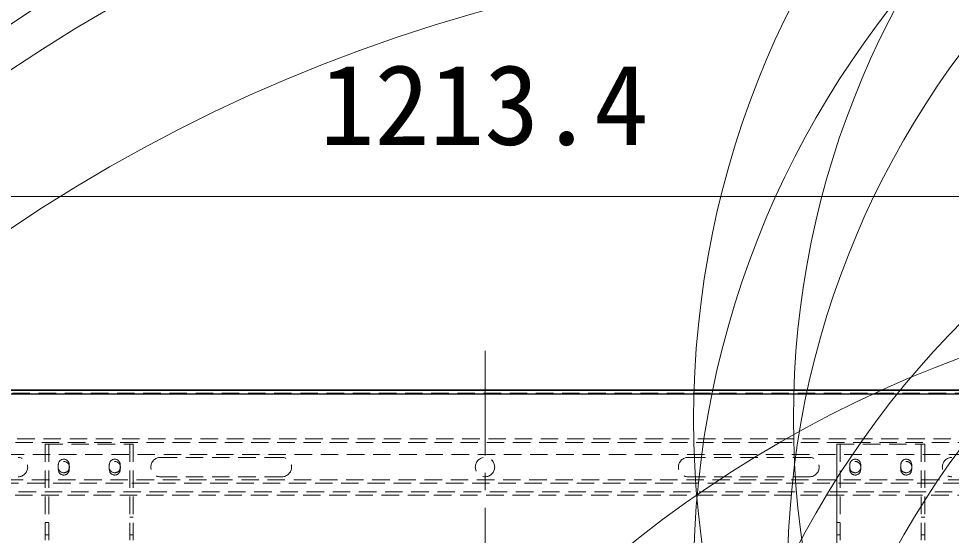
# Model space of a CAD drawing. Units: millimetres, scale not verified. Extents: x -62 to 108, y -56 to 71.
# Drawn here: x -24.71 to -3.5, y 30.46 to 42.22 of the extents above; entities that cross this region are included whole.
import ezdxf
from ezdxf.enums import TextEntityAlignment as Align

# ---------------------------------------------------------------- set-up
doc = ezdxf.new("R2010")
doc.units = ezdxf.units.MM
doc.header["$LTSCALE"] = 0.125
for name, pattern in [('USER1', [28.575, 19.05, -3.175, 3.175, -3.175]), ('USER3', [31.75, 15.875, -3.175, 3.175, -3.175, 3.175, -3.175]), ('USER4', [4.7625, 3.175, -1.5875])]:
    doc.linetypes.add(name, pattern=pattern)
doc.layers.add('0-5_SUNPO', color=3, linetype='Continuous', lineweight=18)
doc.layers.add('0-6_GAIKEI', color=1, linetype='Continuous', lineweight=18)
doc.styles.add('ＭＳ ゴシック', font='')
doc.styles.get('ＭＳ ゴシック').set_extended_font_data('MS Gothic')

# ---------------------------------------------------------------- blocks, each defined once
blk = doc.blocks.new('D4')
at = {"layer": '0-5_SUNPO'}
blk.add_line((28.6123, 225.6662), (72.1483, 225.6662), dxfattribs=at)
at = {"layer": '0-5_SUNPO', "color": 7, "style": 'ＭＳ ゴシック'}
blk.add_text('1213.4', height=1.833, dxfattribs=at).set_placement((46.6303, 226.2912), align=Align.BOTTOM_LEFT)

msp = doc.modelspace()

# ---------------------------------------------------------------- linework, layer by layer
at = {"layer": '0-6_GAIKEI', "color": 9, "linetype": 'USER1'}
for p, q in [((-14.1035, 34.6605), (-14.1035, 4.8419)), ((-6.1035, 32.5323), (-6.1035, 11.3723))]:
    msp.add_line(p, q, dxfattribs=at)
at = {"layer": '0-6_GAIKEI', "color": 7}
msp.add_line((-38.3383, 33.7723), (10.1177, 33.7723), dxfattribs=at)
at = {"layer": '0-6_GAIKEI'}
for p, q in [((10.1177, 33.7583), (-38.3383, 33.7583)), ((-38.2803, 33.6743), (10.1037, 33.6743)), ((10.0997, 33.6823), (-38.2763, 33.6823))]:
    msp.add_line(p, q, dxfattribs=at)
at = {"layer": '0-6_GAIKEI', "color": 8, "linetype": 'USER4'}
for p, q in [((10.0977, 33.7723), (-14.1035, 33.7723)), ((10.0742, 33.6923), (-38.2812, 33.6923)), ((-37.2412, 32.6523), (9.0342, 32.6523)), ((8.9542, 32.5723), (-37.1612, 32.5723)), ((-24.1035, 32.5323), (-22.1035, 32.5323)), ((-24.1035, 32.5323), (-24.1035, 11.3723)), ((-24.0235, 32.5323), (-24.0235, 11.3723)), ((-22.1835, 32.5323), (-22.1835, 11.3723)), ((-22.1035, 32.5323), (-22.1035, 11.3723)), ((-6.1035, 32.5323), (-4.1035, 32.5323)), ((-6.0235, 32.5323), (-6.0235, 11.3723)), ((-4.1835, 32.5323), (-4.1835, 11.3723)), ((-4.1035, 32.5323), (-4.1035, 11.3723)), ((-36.8892, 32.3003), (8.6822, 32.3003)), ((-23.8075, 32.0683), (-23.8075, 31.9563)), ((-23.5595, 32.0683), (-23.5595, 31.9563)), ((-22.6475, 32.0683), (-22.6475, 31.9563)), ((-22.3995, 32.0683), (-22.3995, 31.9563)), ((-18.7235, 32.2323), (-21.4835, 32.2323)), ((-9.4835, 32.2323), (-6.7235, 32.2323)), ((-5.8075, 32.0683), (-5.8075, 31.9563)), ((-5.5595, 32.0683), (-5.5595, 31.9563)), ((-4.6475, 32.0683), (-4.6475, 31.9563)), ((-4.3995, 32.0683), (-4.3995, 31.9563)), ((-36.3132, 31.7243), (8.1062, 31.7243)), ((8.0262, 31.6443), (-36.2332, 31.6443)), ((-18.7235, 31.7923), (-21.4835, 31.7923)), ((-9.4835, 31.7923), (-6.7235, 31.7923)), ((7.8342, 31.4523), (-36.0412, 31.4523)), ((-22.1835, 30.8701), (-22.1035, 30.8701)), ((-4.1835, 30.8701), (-4.1035, 30.8701))]:
    msp.add_line(p, q, dxfattribs=at)
at = {"layer": '0-6_GAIKEI', "color": 8, "linetype": 'USER3'}
for p, q in [((-24.1035, 30.7501), (-24.0235, 30.7501)), ((-6.1035, 30.7501), (-6.0235, 30.7501)), ((-24.0235, 30.4721), (-24.1035, 30.4721)), ((-22.1835, 30.4721), (-22.1035, 30.4721)), ((-6.0235, 30.4721), (-6.1035, 30.4721)), ((-4.1835, 30.4721), (-4.1035, 30.4721))]:
    msp.add_line(p, q, dxfattribs=at)
at = {"layer": '0-6_GAIKEI', "color": 8, "linetype": 'USER4'}
msp.add_lwpolyline([(7.7542, 31.3723), (-35.9612, 31.3723), (-38.3329, 33.744), (-38.3046, 33.7723), (-14.1035, 33.7723)], dxfattribs=at)
at = {"layer": '0-6_GAIKEI'}
msp.add_lwpolyline([(10.0997, 33.6783), (-38.2763, 33.6783), (-38.2763, 33.6823)], dxfattribs=at)
for centre, radius in [((-4.2551, 33.0274), 36.9375), ((-4.2551, 29.4359), 36.9375), ((-4.2551, 20.4474), 36.9375), ((11.6499, 33.0985), 21.0084), ((12.7902, 33.1208), 19.8799), ((11.6499, 29.5069), 21.0084), ((12.7233, 29.5289), 19.9469), ((-4.2551, 11.4474), 36.9375), ((-4.2551, 10.4074), 36.9375), ((-4.2551, 6.7994), 36.9375), ((11.6499, 20.5185), 21.0084), ((12.7233, 20.5404), 19.9469), ((5.9407, 9.3854), 26.7496), ((11.6499, 11.5185), 21.0084), ((11.6641, 10.4786), 20.9942), ((12.7902, 11.5408), 19.8799)]:
    msp.add_circle(centre, radius, dxfattribs=at)
at = {"layer": '0-6_GAIKEI', "color": 8, "linetype": 'USER4'}
for centre, radius in [((-23.6835, 32.0123), 0.128), ((-22.5235, 32.0123), 0.128), ((-14.1035, 32.0123), 0.22), ((-5.6835, 32.0123), 0.128), ((-4.5235, 32.0123), 0.128)]:
    msp.add_circle(centre, radius, dxfattribs=at)
for centre, radius, start, end in [((-24.7235, 32.0123), 0.22, 270, 90), ((-23.6835, 32.0683), 0.124, 0, 180), ((-22.5235, 32.0683), 0.124, 0, 180), ((-21.4835, 32.0123), 0.22, 90, 270), ((-18.7235, 32.0123), 0.22, 270, 90), ((-9.4835, 32.0123), 0.22, 90, 270), ((-6.7235, 32.0123), 0.22, 270, 90), ((-5.6835, 32.0683), 0.124, 0, 180), ((-4.5235, 32.0683), 0.124, 0, 180), ((-3.4835, 32.0123), 0.22, 90, 270), ((-23.6835, 31.9563), 0.124, 180, 0), ((-22.5235, 31.9563), 0.124, 180, 0), ((-5.6835, 31.9563), 0.124, 180, 0), ((-4.5235, 31.9563), 0.124, 180, 0)]:
    msp.add_arc(centre, radius, start, end, dxfattribs=at)

# ---------------------------------------------------------------- block references
at = {"layer": '0-5_SUNPO'}
msp.add_blockref('D4', (-64.4907, -187.4967), dxfattribs=at)

doc.saveas('drawing.dxf')
